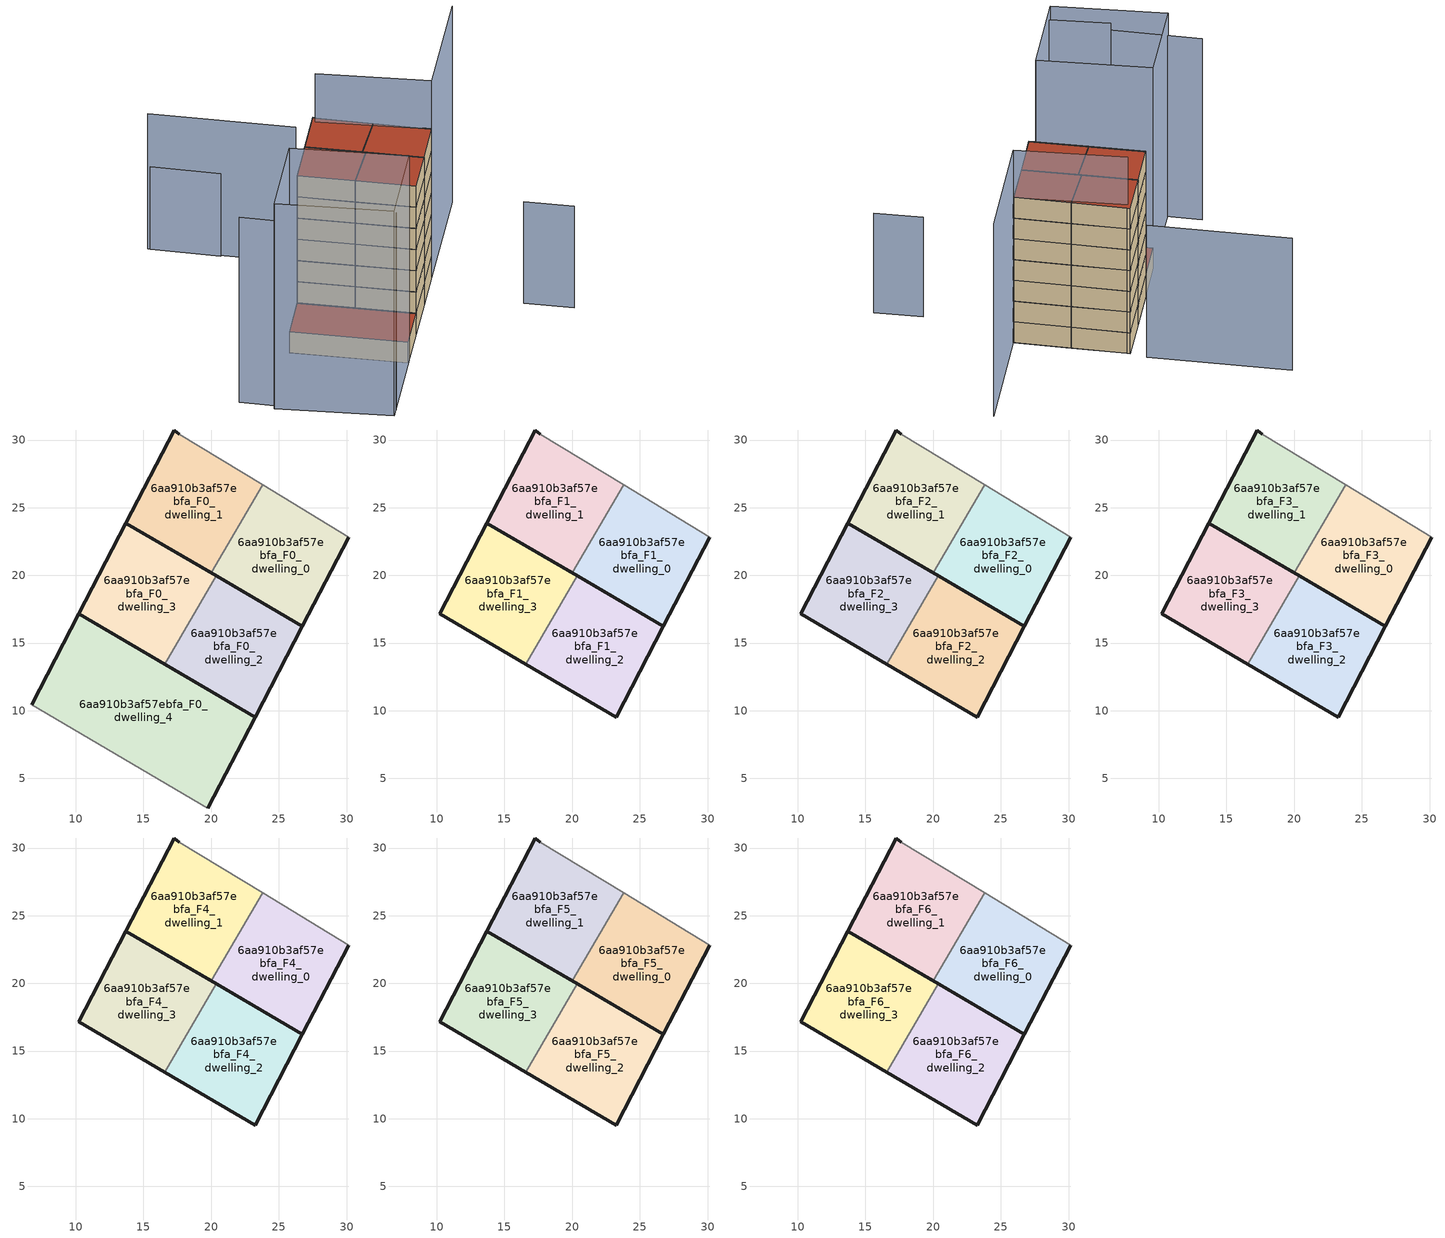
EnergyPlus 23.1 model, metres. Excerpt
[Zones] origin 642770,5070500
6aa910b3af57ebfa_F0_dwelling_0
 floor ground (EU_floor_Construction): 26.74,16.25 30.17,22.83 23.81,26.7 20,20.19 z0
 wall outside (EU_wall_Construction): 30.17,22.83 26.74,16.25 20,20.19 z0:3
 wall adiabatic (EU_wall_Construction): 23.81,26.7 30.17,22.83 z0:3
 wall to 6aa910b3af57ebfa_F0_dwelling_1 (EU_wall_Construction): 20,20.19 23.81,26.7 z0:3
6aa910b3af57ebfa_F0_dwelling_1
 floor ground (EU_floor_Construction): 20,20.19 23.81,26.7 17.66,30.44 17.26,30.74 13.7,23.87 z0
 wall outside (EU_wall_Construction): 20,20.19 13.7,23.87 17.26,30.74 17.66,30.44 z0:3
 wall adiabatic (EU_wall_Construction): 17.66,30.44 23.81,26.7 z0:3
6aa910b3af57ebfa_F0_dwelling_2
 floor ground (EU_floor_Construction): 23.25,9.54 26.74,16.25 20.39,19.96 16.58,13.44 z0
 wall outside (EU_wall_Construction): 20.39,19.96 26.74,16.25 23.25,9.54 16.58,13.44 z0:3
 wall to 6aa910b3af57ebfa_F0_dwelling_3 (EU_wall_Construction): 16.58,13.44 20.39,19.96 z0:3
6aa910b3af57ebfa_F0_dwelling_3
 floor ground (EU_floor_Construction): 16.58,13.44 20.39,19.96 13.7,23.87 10.23,17.15 z0
 wall outside (EU_wall_Construction): 16.58,13.44 10.23,17.15 13.7,23.87 20.39,19.96 z0:3
6aa910b3af57ebfa_F0_dwelling_4
 floor ground (EU_floor_Construction): 19.76,2.82 23.25,9.54 10.23,17.15 6.75,10.43 z0
 wall outside (EU_wall_Construction): 6.75,10.43 10.23,17.15 23.25,9.54 19.76,2.82 z0:3
 wall adiabatic (EU_wall_Construction): 19.76,2.82 6.75,10.43 z0:3
 roof outside (EU_roof_Construction): 23.25,9.54 19.76,2.82 6.75,10.43 10.23,17.15 z3
6aa910b3af57ebfa_F1_dwelling_0
 floor to 6aa910b3af57ebfa_F0_dwelling_0 (EU_floor_Construction): 26.74,16.25 30.17,22.83 23.81,26.7 20,20.19 z3
 wall outside (EU_wall_Construction): 30.17,22.83 26.74,16.25 20,20.19 z3:6
 wall adiabatic (EU_wall_Construction): 23.81,26.7 30.17,22.83 z3:6
 wall to 6aa910b3af57ebfa_F1_dwelling_1 (EU_wall_Construction): 20,20.19 23.81,26.7 z3:6
6aa910b3af57ebfa_F1_dwelling_1
 floor to 6aa910b3af57ebfa_F0_dwelling_1 (EU_floor_Construction): 20,20.19 23.81,26.7 17.66,30.44 17.26,30.74 13.7,23.87 z3
 wall outside (EU_wall_Construction): 20,20.19 13.7,23.87 17.26,30.74 17.66,30.44 z3:6
 wall adiabatic (EU_wall_Construction): 17.66,30.44 23.81,26.7 z3:6
6aa910b3af57ebfa_F1_dwelling_2
 floor to 6aa910b3af57ebfa_F0_dwelling_2 (EU_floor_Construction): 23.25,9.54 26.74,16.25 20.39,19.96 16.58,13.44 z3
 wall outside (EU_wall_Construction): 20.39,19.96 26.74,16.25 23.25,9.54 16.58,13.44 z3:6
 wall to 6aa910b3af57ebfa_F1_dwelling_3 (EU_wall_Construction): 16.58,13.44 20.39,19.96 z3:6
6aa910b3af57ebfa_F1_dwelling_3
 floor to 6aa910b3af57ebfa_F0_dwelling_3 (EU_floor_Construction): 16.58,13.44 20.39,19.96 13.7,23.87 10.23,17.15 z3
 wall outside (EU_wall_Construction): 16.58,13.44 10.23,17.15 13.7,23.87 20.39,19.96 z3:6
6aa910b3af57ebfa_F2_dwelling_0
 floor to 6aa910b3af57ebfa_F1_dwelling_0 (EU_floor_Construction): 26.74,16.25 30.17,22.83 23.81,26.7 20,20.19 z6
 wall outside (EU_wall_Construction): 30.17,22.83 26.74,16.25 20,20.19 z6:9
 wall adiabatic (EU_wall_Construction): 23.81,26.7 30.17,22.83 z6:9
 wall to 6aa910b3af57ebfa_F2_dwelling_1 (EU_wall_Construction): 20,20.19 23.81,26.7 z6:9
6aa910b3af57ebfa_F2_dwelling_1
 floor to 6aa910b3af57ebfa_F1_dwelling_1 (EU_floor_Construction): 20,20.19 23.81,26.7 17.66,30.44 17.26,30.74 13.7,23.87 z6
 wall outside (EU_wall_Construction): 20,20.19 13.7,23.87 17.26,30.74 17.66,30.44 z6:9
 wall adiabatic (EU_wall_Construction): 17.66,30.44 23.81,26.7 z6:9
6aa910b3af57ebfa_F2_dwelling_2
 floor to 6aa910b3af57ebfa_F1_dwelling_2 (EU_floor_Construction): 23.25,9.54 26.74,16.25 20.39,19.96 16.58,13.44 z6
 wall outside (EU_wall_Construction): 20.39,19.96 26.74,16.25 23.25,9.54 16.58,13.44 z6:9
 wall to 6aa910b3af57ebfa_F2_dwelling_3 (EU_wall_Construction): 16.58,13.44 20.39,19.96 z6:9
6aa910b3af57ebfa_F2_dwelling_3
 floor to 6aa910b3af57ebfa_F1_dwelling_3 (EU_floor_Construction): 16.58,13.44 20.39,19.96 13.7,23.87 10.23,17.15 z6
 wall outside (EU_wall_Construction): 16.58,13.44 10.23,17.15 13.7,23.87 20.39,19.96 z6:9
6aa910b3af57ebfa_F3_dwelling_0
 floor to 6aa910b3af57ebfa_F2_dwelling_0 (EU_floor_Construction): 26.74,16.25 30.17,22.83 23.81,26.7 20,20.19 z9
 wall outside (EU_wall_Construction): 30.17,22.83 26.74,16.25 20,20.19 z9:12
 wall adiabatic (EU_wall_Construction): 23.81,26.7 30.17,22.83 z9:12
 wall to 6aa910b3af57ebfa_F3_dwelling_1 (EU_wall_Construction): 20,20.19 23.81,26.7 z9:12
6aa910b3af57ebfa_F3_dwelling_1
 floor to 6aa910b3af57ebfa_F2_dwelling_1 (EU_floor_Construction): 20,20.19 23.81,26.7 17.66,30.44 17.26,30.74 13.7,23.87 z9
 wall outside (EU_wall_Construction): 20,20.19 13.7,23.87 17.26,30.74 17.66,30.44 z9:12
 wall adiabatic (EU_wall_Construction): 17.66,30.44 23.81,26.7 z9:12
6aa910b3af57ebfa_F3_dwelling_2
 floor to 6aa910b3af57ebfa_F2_dwelling_2 (EU_floor_Construction): 23.25,9.54 26.74,16.25 20.39,19.96 16.58,13.44 z9
 wall outside (EU_wall_Construction): 20.39,19.96 26.74,16.25 23.25,9.54 16.58,13.44 z9:12
 wall to 6aa910b3af57ebfa_F3_dwelling_3 (EU_wall_Construction): 16.58,13.44 20.39,19.96 z9:12
6aa910b3af57ebfa_F3_dwelling_3
 floor to 6aa910b3af57ebfa_F2_dwelling_3 (EU_floor_Construction): 16.58,13.44 20.39,19.96 13.7,23.87 10.23,17.15 z9
 wall outside (EU_wall_Construction): 16.58,13.44 10.23,17.15 13.7,23.87 20.39,19.96 z9:12
6aa910b3af57ebfa_F4_dwelling_0
 floor to 6aa910b3af57ebfa_F3_dwelling_0 (EU_floor_Construction): 26.74,16.25 30.17,22.83 23.81,26.7 20,20.19 z12
 wall outside (EU_wall_Construction): 30.17,22.83 26.74,16.25 20,20.19 z12:15
 wall adiabatic (EU_wall_Construction): 23.81,26.7 30.17,22.83 z12:15
 wall to 6aa910b3af57ebfa_F4_dwelling_1 (EU_wall_Construction): 20,20.19 23.81,26.7 z12:15
6aa910b3af57ebfa_F4_dwelling_1
 floor to 6aa910b3af57ebfa_F3_dwelling_1 (EU_floor_Construction): 20,20.19 23.81,26.7 17.66,30.44 17.26,30.74 13.7,23.87 z12
 wall outside (EU_wall_Construction): 20,20.19 13.7,23.87 17.26,30.74 17.66,30.44 z12:15
 wall adiabatic (EU_wall_Construction): 17.66,30.44 23.81,26.7 z12:15
6aa910b3af57ebfa_F4_dwelling_2
 floor to 6aa910b3af57ebfa_F3_dwelling_2 (EU_floor_Construction): 23.25,9.54 26.74,16.25 20.39,19.96 16.58,13.44 z12
 wall outside (EU_wall_Construction): 20.39,19.96 26.74,16.25 23.25,9.54 16.58,13.44 z12:15
 wall to 6aa910b3af57ebfa_F4_dwelling_3 (EU_wall_Construction): 16.58,13.44 20.39,19.96 z12:15
6aa910b3af57ebfa_F4_dwelling_3
 floor to 6aa910b3af57ebfa_F3_dwelling_3 (EU_floor_Construction): 16.58,13.44 20.39,19.96 13.7,23.87 10.23,17.15 z12
 wall outside (EU_wall_Construction): 16.58,13.44 10.23,17.15 13.7,23.87 20.39,19.96 z12:15
6aa910b3af57ebfa_F5_dwelling_0
 floor to 6aa910b3af57ebfa_F4_dwelling_0 (EU_floor_Construction): 26.74,16.25 30.17,22.83 23.81,26.7 20,20.19 z15
 wall outside (EU_wall_Construction): 30.17,22.83 26.74,16.25 20,20.19 z15:18
 wall adiabatic (EU_wall_Construction): 23.81,26.7 30.17,22.83 z15:18
 wall to 6aa910b3af57ebfa_F5_dwelling_1 (EU_wall_Construction): 20,20.19 23.81,26.7 z15:18
6aa910b3af57ebfa_F5_dwelling_1
 floor to 6aa910b3af57ebfa_F4_dwelling_1 (EU_floor_Construction): 20,20.19 23.81,26.7 17.66,30.44 17.26,30.74 13.7,23.87 z15
 wall outside (EU_wall_Construction): 20,20.19 13.7,23.87 17.26,30.74 17.66,30.44 z15:18
 wall adiabatic (EU_wall_Construction): 17.66,30.44 23.81,26.7 z15:18
6aa910b3af57ebfa_F5_dwelling_2
 floor to 6aa910b3af57ebfa_F4_dwelling_2 (EU_floor_Construction): 23.25,9.54 26.74,16.25 20.39,19.96 16.58,13.44 z15
 wall outside (EU_wall_Construction): 20.39,19.96 26.74,16.25 23.25,9.54 16.58,13.44 z15:18
 wall to 6aa910b3af57ebfa_F5_dwelling_3 (EU_wall_Construction): 16.58,13.44 20.39,19.96 z15:18
6aa910b3af57ebfa_F5_dwelling_3
 floor to 6aa910b3af57ebfa_F4_dwelling_3 (EU_floor_Construction): 16.58,13.44 20.39,19.96 13.7,23.87 10.23,17.15 z15
 wall outside (EU_wall_Construction): 16.58,13.44 10.23,17.15 13.7,23.87 20.39,19.96 z15:18
6aa910b3af57ebfa_F6_dwelling_0
 floor to 6aa910b3af57ebfa_F5_dwelling_0 (EU_floor_Construction): 26.74,16.25 30.17,22.83 23.81,26.7 20,20.19 z18
 wall outside (EU_wall_Construction): 30.17,22.83 26.74,16.25 20,20.19 z18:21
 wall adiabatic (EU_wall_Construction): 23.81,26.7 30.17,22.83 z18:21
 wall to 6aa910b3af57ebfa_F6_dwelling_1 (EU_wall_Construction): 20,20.19 23.81,26.7 z18:21
 roof outside (EU_roof_Construction): 30.17,22.83 26.74,16.25 20,20.19 23.81,26.7 z21
6aa910b3af57ebfa_F6_dwelling_1
 floor to 6aa910b3af57ebfa_F5_dwelling_1 (EU_floor_Construction): 20,20.19 23.81,26.7 17.66,30.44 17.26,30.74 13.7,23.87 z18
 wall outside (EU_wall_Construction): 20,20.19 13.7,23.87 17.26,30.74 17.66,30.44 z18:21
 wall adiabatic (EU_wall_Construction): 17.66,30.44 23.81,26.7 z18:21
 roof outside (EU_roof_Construction): 23.81,26.7 20,20.19 13.7,23.87 17.26,30.74 17.66,30.44 z21
6aa910b3af57ebfa_F6_dwelling_2
 floor to 6aa910b3af57ebfa_F5_dwelling_2 (EU_floor_Construction): 23.25,9.54 26.74,16.25 20.39,19.96 16.58,13.44 z18
 wall outside (EU_wall_Construction): 20.39,19.96 26.74,16.25 23.25,9.54 16.58,13.44 z18:21
 wall to 6aa910b3af57ebfa_F6_dwelling_3 (EU_wall_Construction): 16.58,13.44 20.39,19.96 z18:21
 roof outside (EU_roof_Construction): 26.74,16.25 23.25,9.54 16.58,13.44 20.39,19.96 z21
6aa910b3af57ebfa_F6_dwelling_3
 floor to 6aa910b3af57ebfa_F5_dwelling_3 (EU_floor_Construction): 16.58,13.44 20.39,19.96 13.7,23.87 10.23,17.15 z18
 wall outside (EU_wall_Construction): 16.58,13.44 10.23,17.15 13.7,23.87 20.39,19.96 z18:21
 roof outside (EU_roof_Construction): 20.39,19.96 16.58,13.44 10.23,17.15 13.7,23.87 z21
shading: 7.12,-4.32 14.19,-8.01 z0:27.9; -3.46,0.52 7.01,-5.89 z0:26.2; 20.11,3.49 13.41,-9.4 / 13.41,-9.4 0.06,-2.47 / 0.06,-2.47 6.75,10.43 / 6.75,10.43 20.11,3.49 z0:29; -0.52,41.87 15.59,32.26 z0:19.1; 44.09,9.3 38.57,12.52 z0:14.4; 39.17,40.22 30.17,22.83 / 30.17,22.83 17.17,29.56 z0:27.8; 7.36,36.95 -0.24,41.62 z0:11.7
[Building]
EU S2 Campaign: North Axis=0; Terrain=City; Solar Distribution=FullExterior
[Site:Location]
Lyon-Bron: Latitude=45.75; Longitude=5; Time Zone=1; Elevation=198
[SizingPeriod:WeatherFileDays]
AnnualSizingPeriod: Begin Month=1; Begin Day of Month=1; End Month=12; End Day of Month=31; Day of Week for Start Day=Monday; Use Weather File Daylight Saving Period=No; Use Weather File Rain and Snow Indicators=No
[MATERIAL]
EU_InternalMass_Material: Roughness=MediumRough; Thickness=0.1; Conductivity=1; Density=1800; Specific Heat=900; Thermal Absorptance=0.9; Solar Absorptance=0.7; Visible Absorptance=0.7
[MATERIAL:NOMASS] Roughness=MediumRough; Thermal Absorptance=0.9; Solar Absorptance=0.7; Visible Absorptance=0.7
Name | Thermal Resistance
EU_wall_NoMass | 0.776494
EU_roof_NoMass | 0.486893
EU_floor_NoMass | 0.421597
[CONSTRUCTION]
EU_wall_Construction: EU_wall_NoMass
EU_roof_Construction: EU_roof_NoMass
EU_floor_Construction: EU_floor_NoMass
EU_InternalMass_Construction: EU_InternalMass_Material
[ZONE] Type=1; Multiplier=1; Ceiling Height=autocalculate; Floor Area=autocalculate; Part of Total Floor Area=Yes
Name | Volume
6aa910b3af57ebfa_F0_dwelling_0; 6aa910b3af57ebfa_F1_dwelling_0; 6aa910b3af57ebfa_F2_dwelling_0; 6aa910b3af57ebfa_F3_dwelling_0; 6aa910b3af57ebfa_F4_dwelling_0; 6aa910b3af57ebfa_F5_dwelling_0; 6aa910b3af57ebfa_F6_dwelling_0 | 171.038
6aa910b3af57ebfa_F0_dwelling_1 | 171.029
6aa910b3af57ebfa_F1_dwelling_1; 6aa910b3af57ebfa_F2_dwelling_1; 6aa910b3af57ebfa_F3_dwelling_1; 6aa910b3af57ebfa_F4_dwelling_1; 6aa910b3af57ebfa_F5_dwelling_1; 6aa910b3af57ebfa_F6_dwelling_1 | 171.03
6aa910b3af57ebfa_F0_dwelling_2 | 171.033
6aa910b3af57ebfa_F1_dwelling_2; 6aa910b3af57ebfa_F2_dwelling_2; 6aa910b3af57ebfa_F3_dwelling_2; 6aa910b3af57ebfa_F4_dwelling_2; 6aa910b3af57ebfa_F5_dwelling_2; 6aa910b3af57ebfa_F6_dwelling_2 | 171.032
6aa910b3af57ebfa_F0_dwelling_3; 6aa910b3af57ebfa_F1_dwelling_3; 6aa910b3af57ebfa_F2_dwelling_3; 6aa910b3af57ebfa_F3_dwelling_3; 6aa910b3af57ebfa_F4_dwelling_3; 6aa910b3af57ebfa_F5_dwelling_3; 6aa910b3af57ebfa_F6_dwelling_3 | 171.034
6aa910b3af57ebfa_F0_dwelling_4 | 342.083
[INTERNALMASS] Construction=EU_InternalMass_Construction
Name | Zone or ZoneList | Surface Area
6aa910b3af57ebfa_F0_dwelling_0_EU_InternalMass | 6aa910b3af57ebfa_F0_dwelling_0 | 57.0125
6aa910b3af57ebfa_F0_dwelling_1_EU_InternalMass | 6aa910b3af57ebfa_F0_dwelling_1 | 57.01
6aa910b3af57ebfa_F0_dwelling_2_EU_InternalMass | 6aa910b3af57ebfa_F0_dwelling_2 | 57.0106
6aa910b3af57ebfa_F0_dwelling_3_EU_InternalMass | 6aa910b3af57ebfa_F0_dwelling_3 | 57.0115
6aa910b3af57ebfa_F0_dwelling_4_EU_InternalMass | 6aa910b3af57ebfa_F0_dwelling_4 | 114.028
6aa910b3af57ebfa_F1_dwelling_0_EU_InternalMass | 6aa910b3af57ebfa_F1_dwelling_0 | 85.5202
6aa910b3af57ebfa_F1_dwelling_1_EU_InternalMass | 6aa910b3af57ebfa_F1_dwelling_1 | 85.5272
6aa910b3af57ebfa_F1_dwelling_2_EU_InternalMass | 6aa910b3af57ebfa_F1_dwelling_2 | 85.5213
6aa910b3af57ebfa_F1_dwelling_3_EU_InternalMass | 6aa910b3af57ebfa_F1_dwelling_3 | 85.5115
6aa910b3af57ebfa_F2_dwelling_0_EU_InternalMass | 6aa910b3af57ebfa_F2_dwelling_0 | 85.5202
6aa910b3af57ebfa_F2_dwelling_1_EU_InternalMass | 6aa910b3af57ebfa_F2_dwelling_1 | 85.5272
6aa910b3af57ebfa_F2_dwelling_2_EU_InternalMass | 6aa910b3af57ebfa_F2_dwelling_2 | 85.5213
6aa910b3af57ebfa_F2_dwelling_3_EU_InternalMass | 6aa910b3af57ebfa_F2_dwelling_3 | 85.5115
6aa910b3af57ebfa_F3_dwelling_0_EU_InternalMass | 6aa910b3af57ebfa_F3_dwelling_0 | 85.5202
6aa910b3af57ebfa_F3_dwelling_1_EU_InternalMass | 6aa910b3af57ebfa_F3_dwelling_1 | 85.5272
6aa910b3af57ebfa_F3_dwelling_2_EU_InternalMass | 6aa910b3af57ebfa_F3_dwelling_2 | 85.5213
6aa910b3af57ebfa_F3_dwelling_3_EU_InternalMass | 6aa910b3af57ebfa_F3_dwelling_3 | 85.5115
6aa910b3af57ebfa_F4_dwelling_0_EU_InternalMass | 6aa910b3af57ebfa_F4_dwelling_0 | 85.5202
6aa910b3af57ebfa_F4_dwelling_1_EU_InternalMass | 6aa910b3af57ebfa_F4_dwelling_1 | 85.5272
6aa910b3af57ebfa_F4_dwelling_2_EU_InternalMass | 6aa910b3af57ebfa_F4_dwelling_2 | 85.5213
6aa910b3af57ebfa_F4_dwelling_3_EU_InternalMass | 6aa910b3af57ebfa_F4_dwelling_3 | 85.5115
6aa910b3af57ebfa_F5_dwelling_0_EU_InternalMass | 6aa910b3af57ebfa_F5_dwelling_0 | 85.5202
6aa910b3af57ebfa_F5_dwelling_1_EU_InternalMass | 6aa910b3af57ebfa_F5_dwelling_1 | 85.5272
6aa910b3af57ebfa_F5_dwelling_2_EU_InternalMass | 6aa910b3af57ebfa_F5_dwelling_2 | 85.5213
6aa910b3af57ebfa_F5_dwelling_3_EU_InternalMass | 6aa910b3af57ebfa_F5_dwelling_3 | 85.5115
6aa910b3af57ebfa_F6_dwelling_0_EU_InternalMass | 6aa910b3af57ebfa_F6_dwelling_0 | 85.5202
6aa910b3af57ebfa_F6_dwelling_1_EU_InternalMass | 6aa910b3af57ebfa_F6_dwelling_1 | 85.5272
6aa910b3af57ebfa_F6_dwelling_2_EU_InternalMass | 6aa910b3af57ebfa_F6_dwelling_2 | 85.5213
6aa910b3af57ebfa_F6_dwelling_3_EU_InternalMass | 6aa910b3af57ebfa_F6_dwelling_3 | 85.5115
[OTHEREQUIPMENT] Fuel Type=Electricity; Design Level Calculation Method=Watts/Area; Power per Zone Floor Area=1; Fraction Latent=0; Fraction Radiant=0; Fraction Lost=0; Carbon Dioxide Generation Rate=0; EndUse Subcategory=EU_Step8_InternalGains
Name | Zone or ZoneList or Space or SpaceList | Schedule
EU_Step8_InternalGain_6aa910b3af57ebfa_F0_dwelling_0_f000 | 6aa910b3af57ebfa_F0_dwelling_0 | EU_Step8_GainSchedule_6aa910b3af57ebfa_F0_dwelling_0_f000
EU_Step8_InternalGain_6aa910b3af57ebfa_F0_dwelling_1_f000 | 6aa910b3af57ebfa_F0_dwelling_1 | EU_Step8_GainSchedule_6aa910b3af57ebfa_F0_dwelling_1_f000
EU_Step8_InternalGain_6aa910b3af57ebfa_F0_dwelling_2_f000 | 6aa910b3af57ebfa_F0_dwelling_2 | EU_Step8_GainSchedule_6aa910b3af57ebfa_F0_dwelling_2_f000
EU_Step8_InternalGain_6aa910b3af57ebfa_F0_dwelling_3_f000 | 6aa910b3af57ebfa_F0_dwelling_3 | EU_Step8_GainSchedule_6aa910b3af57ebfa_F0_dwelling_3_f000
EU_Step8_InternalGain_6aa910b3af57ebfa_F0_dwelling_4_f000 | 6aa910b3af57ebfa_F0_dwelling_4 | EU_Step8_GainSchedule_6aa910b3af57ebfa_F0_dwelling_4_f000
EU_Step8_InternalGain_6aa910b3af57ebfa_F1_dwelling_0_f000 | 6aa910b3af57ebfa_F1_dwelling_0 | EU_Step8_GainSchedule_6aa910b3af57ebfa_F1_dwelling_0_f000
EU_Step8_InternalGain_6aa910b3af57ebfa_F1_dwelling_1_f000 | 6aa910b3af57ebfa_F1_dwelling_1 | EU_Step8_GainSchedule_6aa910b3af57ebfa_F1_dwelling_1_f000
EU_Step8_InternalGain_6aa910b3af57ebfa_F1_dwelling_2_f000 | 6aa910b3af57ebfa_F1_dwelling_2 | EU_Step8_GainSchedule_6aa910b3af57ebfa_F1_dwelling_2_f000
EU_Step8_InternalGain_6aa910b3af57ebfa_F1_dwelling_3_f000 | 6aa910b3af57ebfa_F1_dwelling_3 | EU_Step8_GainSchedule_6aa910b3af57ebfa_F1_dwelling_3_f000
EU_Step8_InternalGain_6aa910b3af57ebfa_F2_dwelling_0_f000 | 6aa910b3af57ebfa_F2_dwelling_0 | EU_Step8_GainSchedule_6aa910b3af57ebfa_F2_dwelling_0_f000
EU_Step8_InternalGain_6aa910b3af57ebfa_F2_dwelling_1_f000 | 6aa910b3af57ebfa_F2_dwelling_1 | EU_Step8_GainSchedule_6aa910b3af57ebfa_F2_dwelling_1_f000
EU_Step8_InternalGain_6aa910b3af57ebfa_F2_dwelling_2_f000 | 6aa910b3af57ebfa_F2_dwelling_2 | EU_Step8_GainSchedule_6aa910b3af57ebfa_F2_dwelling_2_f000
EU_Step8_InternalGain_6aa910b3af57ebfa_F2_dwelling_3_f000 | 6aa910b3af57ebfa_F2_dwelling_3 | EU_Step8_GainSchedule_6aa910b3af57ebfa_F2_dwelling_3_f000
EU_Step8_InternalGain_6aa910b3af57ebfa_F3_dwelling_0_f000 | 6aa910b3af57ebfa_F3_dwelling_0 | EU_Step8_GainSchedule_6aa910b3af57ebfa_F3_dwelling_0_f000
EU_Step8_InternalGain_6aa910b3af57ebfa_F3_dwelling_1_f000 | 6aa910b3af57ebfa_F3_dwelling_1 | EU_Step8_GainSchedule_6aa910b3af57ebfa_F3_dwelling_1_f000
EU_Step8_InternalGain_6aa910b3af57ebfa_F3_dwelling_2_f000 | 6aa910b3af57ebfa_F3_dwelling_2 | EU_Step8_GainSchedule_6aa910b3af57ebfa_F3_dwelling_2_f000
EU_Step8_InternalGain_6aa910b3af57ebfa_F3_dwelling_3_f000 | 6aa910b3af57ebfa_F3_dwelling_3 | EU_Step8_GainSchedule_6aa910b3af57ebfa_F3_dwelling_3_f000
EU_Step8_InternalGain_6aa910b3af57ebfa_F4_dwelling_0_f000 | 6aa910b3af57ebfa_F4_dwelling_0 | EU_Step8_GainSchedule_6aa910b3af57ebfa_F4_dwelling_0_f000
EU_Step8_InternalGain_6aa910b3af57ebfa_F4_dwelling_1_f000 | 6aa910b3af57ebfa_F4_dwelling_1 | EU_Step8_GainSchedule_6aa910b3af57ebfa_F4_dwelling_1_f000
EU_Step8_InternalGain_6aa910b3af57ebfa_F4_dwelling_2_f000 | 6aa910b3af57ebfa_F4_dwelling_2 | EU_Step8_GainSchedule_6aa910b3af57ebfa_F4_dwelling_2_f000
EU_Step8_InternalGain_6aa910b3af57ebfa_F4_dwelling_3_f000 | 6aa910b3af57ebfa_F4_dwelling_3 | EU_Step8_GainSchedule_6aa910b3af57ebfa_F4_dwelling_3_f000
EU_Step8_InternalGain_6aa910b3af57ebfa_F5_dwelling_0_f000 | 6aa910b3af57ebfa_F5_dwelling_0 | EU_Step8_GainSchedule_6aa910b3af57ebfa_F5_dwelling_0_f000
EU_Step8_InternalGain_6aa910b3af57ebfa_F5_dwelling_1_f000 | 6aa910b3af57ebfa_F5_dwelling_1 | EU_Step8_GainSchedule_6aa910b3af57ebfa_F5_dwelling_1_f000
EU_Step8_InternalGain_6aa910b3af57ebfa_F5_dwelling_2_f000 | 6aa910b3af57ebfa_F5_dwelling_2 | EU_Step8_GainSchedule_6aa910b3af57ebfa_F5_dwelling_2_f000
EU_Step8_InternalGain_6aa910b3af57ebfa_F5_dwelling_3_f000 | 6aa910b3af57ebfa_F5_dwelling_3 | EU_Step8_GainSchedule_6aa910b3af57ebfa_F5_dwelling_3_f000
EU_Step8_InternalGain_6aa910b3af57ebfa_F6_dwelling_0_f000 | 6aa910b3af57ebfa_F6_dwelling_0 | EU_Step8_GainSchedule_6aa910b3af57ebfa_F6_dwelling_0_f000
EU_Step8_InternalGain_6aa910b3af57ebfa_F6_dwelling_1_f000 | 6aa910b3af57ebfa_F6_dwelling_1 | EU_Step8_GainSchedule_6aa910b3af57ebfa_F6_dwelling_1_f000
EU_Step8_InternalGain_6aa910b3af57ebfa_F6_dwelling_2_f000 | 6aa910b3af57ebfa_F6_dwelling_2 | EU_Step8_GainSchedule_6aa910b3af57ebfa_F6_dwelling_2_f000
EU_Step8_InternalGain_6aa910b3af57ebfa_F6_dwelling_3_f000 | 6aa910b3af57ebfa_F6_dwelling_3 | EU_Step8_GainSchedule_6aa910b3af57ebfa_F6_dwelling_3_f000
[ZONEVENTILATION:DESIGNFLOWRATE] Schedule=EU_AlwaysOn; Design Flow Rate Calculation Method=AirChanges/Hour; Air Changes per Hour=0.693814; Ventilation Type=Natural; Fan Pressure Rise=0; Fan Total Efficiency=1; Constant Term Coefficient=1; Temperature Term Coefficient=0; Velocity Term Coefficient=0; Velocity Squared Term Coefficient=0; Minimum Indoor Temperature=-100; Maximum Indoor Temperature=100; Delta Temperature=-100; Minimum Outdoor Temperature=-100; Maximum Outdoor Temperature=100; Maximum Wind Speed=40
Name | Zone or ZoneList or Space or SpaceList
EU_ConstantAir_6aa910b3af57ebfa_F0_dwelling_0 | 6aa910b3af57ebfa_F0_dwelling_0
EU_ConstantAir_6aa910b3af57ebfa_F0_dwelling_1 | 6aa910b3af57ebfa_F0_dwelling_1
EU_ConstantAir_6aa910b3af57ebfa_F0_dwelling_2 | 6aa910b3af57ebfa_F0_dwelling_2
EU_ConstantAir_6aa910b3af57ebfa_F0_dwelling_3 | 6aa910b3af57ebfa_F0_dwelling_3
EU_ConstantAir_6aa910b3af57ebfa_F0_dwelling_4 | 6aa910b3af57ebfa_F0_dwelling_4
EU_ConstantAir_6aa910b3af57ebfa_F1_dwelling_0 | 6aa910b3af57ebfa_F1_dwelling_0
EU_ConstantAir_6aa910b3af57ebfa_F1_dwelling_1 | 6aa910b3af57ebfa_F1_dwelling_1
EU_ConstantAir_6aa910b3af57ebfa_F1_dwelling_2 | 6aa910b3af57ebfa_F1_dwelling_2
EU_ConstantAir_6aa910b3af57ebfa_F1_dwelling_3 | 6aa910b3af57ebfa_F1_dwelling_3
EU_ConstantAir_6aa910b3af57ebfa_F2_dwelling_0 | 6aa910b3af57ebfa_F2_dwelling_0
EU_ConstantAir_6aa910b3af57ebfa_F2_dwelling_1 | 6aa910b3af57ebfa_F2_dwelling_1
EU_ConstantAir_6aa910b3af57ebfa_F2_dwelling_2 | 6aa910b3af57ebfa_F2_dwelling_2
EU_ConstantAir_6aa910b3af57ebfa_F2_dwelling_3 | 6aa910b3af57ebfa_F2_dwelling_3
EU_ConstantAir_6aa910b3af57ebfa_F3_dwelling_0 | 6aa910b3af57ebfa_F3_dwelling_0
EU_ConstantAir_6aa910b3af57ebfa_F3_dwelling_1 | 6aa910b3af57ebfa_F3_dwelling_1
EU_ConstantAir_6aa910b3af57ebfa_F3_dwelling_2 | 6aa910b3af57ebfa_F3_dwelling_2
EU_ConstantAir_6aa910b3af57ebfa_F3_dwelling_3 | 6aa910b3af57ebfa_F3_dwelling_3
EU_ConstantAir_6aa910b3af57ebfa_F4_dwelling_0 | 6aa910b3af57ebfa_F4_dwelling_0
EU_ConstantAir_6aa910b3af57ebfa_F4_dwelling_1 | 6aa910b3af57ebfa_F4_dwelling_1
EU_ConstantAir_6aa910b3af57ebfa_F4_dwelling_2 | 6aa910b3af57ebfa_F4_dwelling_2
EU_ConstantAir_6aa910b3af57ebfa_F4_dwelling_3 | 6aa910b3af57ebfa_F4_dwelling_3
EU_ConstantAir_6aa910b3af57ebfa_F5_dwelling_0 | 6aa910b3af57ebfa_F5_dwelling_0
EU_ConstantAir_6aa910b3af57ebfa_F5_dwelling_1 | 6aa910b3af57ebfa_F5_dwelling_1
EU_ConstantAir_6aa910b3af57ebfa_F5_dwelling_2 | 6aa910b3af57ebfa_F5_dwelling_2
EU_ConstantAir_6aa910b3af57ebfa_F5_dwelling_3 | 6aa910b3af57ebfa_F5_dwelling_3
EU_ConstantAir_6aa910b3af57ebfa_F6_dwelling_0 | 6aa910b3af57ebfa_F6_dwelling_0
EU_ConstantAir_6aa910b3af57ebfa_F6_dwelling_1 | 6aa910b3af57ebfa_F6_dwelling_1
EU_ConstantAir_6aa910b3af57ebfa_F6_dwelling_2 | 6aa910b3af57ebfa_F6_dwelling_2
EU_ConstantAir_6aa910b3af57ebfa_F6_dwelling_3 | 6aa910b3af57ebfa_F6_dwelling_3
[HVACTEMPLATE:THERMOSTAT] Constant Heating Setpoint=20; Constant Cooling Setpoint=50
EU_HeatOnly_6aa910b3af57ebfa_F0_dwelling_0; EU_HeatOnly_6aa910b3af57ebfa_F0_dwelling_1; EU_HeatOnly_6aa910b3af57ebfa_F0_dwelling_2; EU_HeatOnly_6aa910b3af57ebfa_F0_dwelling_3; EU_HeatOnly_6aa910b3af57ebfa_F0_dwelling_4; EU_HeatOnly_6aa910b3af57ebfa_F1_dwelling_0; EU_HeatOnly_6aa910b3af57ebfa_F1_dwelling_1; EU_HeatOnly_6aa910b3af57ebfa_F1_dwelling_2; EU_HeatOnly_6aa910b3af57ebfa_F1_dwelling_3; EU_HeatOnly_6aa910b3af57ebfa_F2_dwelling_0; EU_HeatOnly_6aa910b3af57ebfa_F2_dwelling_1; EU_HeatOnly_6aa910b3af57ebfa_F2_dwelling_2; EU_HeatOnly_6aa910b3af57ebfa_F2_dwelling_3; EU_HeatOnly_6aa910b3af57ebfa_F3_dwelling_0; EU_HeatOnly_6aa910b3af57ebfa_F3_dwelling_1; EU_HeatOnly_6aa910b3af57ebfa_F3_dwelling_2; EU_HeatOnly_6aa910b3af57ebfa_F3_dwelling_3; EU_HeatOnly_6aa910b3af57ebfa_F4_dwelling_0; EU_HeatOnly_6aa910b3af57ebfa_F4_dwelling_1; EU_HeatOnly_6aa910b3af57ebfa_F4_dwelling_2; EU_HeatOnly_6aa910b3af57ebfa_F4_dwelling_3; EU_HeatOnly_6aa910b3af57ebfa_F5_dwelling_0; EU_HeatOnly_6aa910b3af57ebfa_F5_dwelling_1; EU_HeatOnly_6aa910b3af57ebfa_F5_dwelling_2; EU_HeatOnly_6aa910b3af57ebfa_F5_dwelling_3; EU_HeatOnly_6aa910b3af57ebfa_F6_dwelling_0; EU_HeatOnly_6aa910b3af57ebfa_F6_dwelling_1; EU_HeatOnly_6aa910b3af57ebfa_F6_dwelling_2; EU_HeatOnly_6aa910b3af57ebfa_F6_dwelling_3
[HVACTEMPLATE:ZONE:IDEALLOADSAIRSYSTEM] System Availability Schedule=EU_AlwaysOn; Maximum Heating Supply Air Temperature=50; Minimum Cooling Supply Air Temperature=13; Maximum Heating Supply Air Humidity Ratio=0.0156; Minimum Cooling Supply Air Humidity Ratio=0.0077; Heating Limit=NoLimit; Cooling Limit=NoLimit; Heating Availability Schedule=EU_AlwaysOn; Cooling Availability Schedule=EU_CoolingOff; Dehumidification Control Type=ConstantSensibleHeatRatio; Cooling Sensible Heat Ratio=0.7; Dehumidification Setpoint=60; Humidification Control Type=None; Humidification Setpoint=30; Outdoor Air Method=None; Outdoor Air Flow Rate per Person=0.00944; Outdoor Air Flow Rate per Zone Floor Area=0; Outdoor Air Flow Rate per Zone=0; Demand Controlled Ventilation Type=None; Outdoor Air Economizer Type=NoEconomizer; Heat Recovery Type=None; Sensible Heat Recovery Effectiveness=0.7; Latent Heat Recovery Effectiveness=0.65
Name | Template Thermostat
6aa910b3af57ebfa_F0_dwelling_0 | EU_HeatOnly_6aa910b3af57ebfa_F0_dwelling_0
6aa910b3af57ebfa_F0_dwelling_1 | EU_HeatOnly_6aa910b3af57ebfa_F0_dwelling_1
6aa910b3af57ebfa_F0_dwelling_2 | EU_HeatOnly_6aa910b3af57ebfa_F0_dwelling_2
6aa910b3af57ebfa_F0_dwelling_3 | EU_HeatOnly_6aa910b3af57ebfa_F0_dwelling_3
6aa910b3af57ebfa_F0_dwelling_4 | EU_HeatOnly_6aa910b3af57ebfa_F0_dwelling_4
6aa910b3af57ebfa_F1_dwelling_0 | EU_HeatOnly_6aa910b3af57ebfa_F1_dwelling_0
6aa910b3af57ebfa_F1_dwelling_1 | EU_HeatOnly_6aa910b3af57ebfa_F1_dwelling_1
6aa910b3af57ebfa_F1_dwelling_2 | EU_HeatOnly_6aa910b3af57ebfa_F1_dwelling_2
6aa910b3af57ebfa_F1_dwelling_3 | EU_HeatOnly_6aa910b3af57ebfa_F1_dwelling_3
6aa910b3af57ebfa_F2_dwelling_0 | EU_HeatOnly_6aa910b3af57ebfa_F2_dwelling_0
6aa910b3af57ebfa_F2_dwelling_1 | EU_HeatOnly_6aa910b3af57ebfa_F2_dwelling_1
6aa910b3af57ebfa_F2_dwelling_2 | EU_HeatOnly_6aa910b3af57ebfa_F2_dwelling_2
6aa910b3af57ebfa_F2_dwelling_3 | EU_HeatOnly_6aa910b3af57ebfa_F2_dwelling_3
6aa910b3af57ebfa_F3_dwelling_0 | EU_HeatOnly_6aa910b3af57ebfa_F3_dwelling_0
6aa910b3af57ebfa_F3_dwelling_1 | EU_HeatOnly_6aa910b3af57ebfa_F3_dwelling_1
6aa910b3af57ebfa_F3_dwelling_2 | EU_HeatOnly_6aa910b3af57ebfa_F3_dwelling_2
6aa910b3af57ebfa_F3_dwelling_3 | EU_HeatOnly_6aa910b3af57ebfa_F3_dwelling_3
6aa910b3af57ebfa_F4_dwelling_0 | EU_HeatOnly_6aa910b3af57ebfa_F4_dwelling_0
6aa910b3af57ebfa_F4_dwelling_1 | EU_HeatOnly_6aa910b3af57ebfa_F4_dwelling_1
6aa910b3af57ebfa_F4_dwelling_2 | EU_HeatOnly_6aa910b3af57ebfa_F4_dwelling_2
6aa910b3af57ebfa_F4_dwelling_3 | EU_HeatOnly_6aa910b3af57ebfa_F4_dwelling_3
6aa910b3af57ebfa_F5_dwelling_0 | EU_HeatOnly_6aa910b3af57ebfa_F5_dwelling_0
6aa910b3af57ebfa_F5_dwelling_1 | EU_HeatOnly_6aa910b3af57ebfa_F5_dwelling_1
6aa910b3af57ebfa_F5_dwelling_2 | EU_HeatOnly_6aa910b3af57ebfa_F5_dwelling_2
6aa910b3af57ebfa_F5_dwelling_3 | EU_HeatOnly_6aa910b3af57ebfa_F5_dwelling_3
6aa910b3af57ebfa_F6_dwelling_0 | EU_HeatOnly_6aa910b3af57ebfa_F6_dwelling_0
6aa910b3af57ebfa_F6_dwelling_1 | EU_HeatOnly_6aa910b3af57ebfa_F6_dwelling_1
6aa910b3af57ebfa_F6_dwelling_2 | EU_HeatOnly_6aa910b3af57ebfa_F6_dwelling_2
6aa910b3af57ebfa_F6_dwelling_3 | EU_HeatOnly_6aa910b3af57ebfa_F6_dwelling_3
[SIZING:ZONE] Zone Cooling Design Supply Air Temperature Input Method=SupplyAirTemperature; Zone Cooling Design Supply Air Temperature=13; Zone Heating Design Supply Air Temperature Input Method=SupplyAirTemperature; Zone Heating Design Supply Air Temperature=50; Zone Cooling Design Supply Air Humidity Ratio=0.008; Zone Heating Design Supply Air Humidity Ratio=0.008; Cooling Design Air Flow Method=DesignDay; Cooling Design Air Flow Rate=0; Cooling Minimum Air Flow per Zone Floor Area=0.000762; Cooling Minimum Air Flow=0; Cooling Minimum Air Flow Fraction=0.2; Heating Design Air Flow Method=DesignDay; Heating Design Air Flow Rate=0; Heating Maximum Air Flow per Zone Floor Area=0.002032; Heating Maximum Air Flow=0.141576; Heating Maximum Air Flow Fraction=0.3; Account for Dedicated Outdoor Air System=No; Dedicated Outdoor Air System Control Strategy=NeutralSupplyAir; Dedicated Outdoor Air Low Setpoint Temperature for Design=autosize; Dedicated Outdoor Air High Setpoint Temperature for Design=autosize; Zone Load Sizing Method=Sensible Load Only No Latent Load; Zone Latent Cooling Design Supply Air Humidity Ratio Input Method=HumidityRatioDifference; Zone Cooling Design Supply Air Humidity Ratio Difference=0.005; Zone Latent Heating Design Supply Air Humidity Ratio Input Method=HumidityRatioDifference; Zone Humidification Design Supply Air Humidity Ratio Difference=0.005
6aa910b3af57ebfa_F0_dwelling_0; 6aa910b3af57ebfa_F0_dwelling_1; 6aa910b3af57ebfa_F0_dwelling_2; 6aa910b3af57ebfa_F0_dwelling_3; 6aa910b3af57ebfa_F0_dwelling_4; 6aa910b3af57ebfa_F1_dwelling_0; 6aa910b3af57ebfa_F1_dwelling_1; 6aa910b3af57ebfa_F1_dwelling_2; 6aa910b3af57ebfa_F1_dwelling_3; 6aa910b3af57ebfa_F2_dwelling_0; 6aa910b3af57ebfa_F2_dwelling_1; 6aa910b3af57ebfa_F2_dwelling_2; 6aa910b3af57ebfa_F2_dwelling_3; 6aa910b3af57ebfa_F3_dwelling_0; 6aa910b3af57ebfa_F3_dwelling_1; 6aa910b3af57ebfa_F3_dwelling_2; 6aa910b3af57ebfa_F3_dwelling_3; 6aa910b3af57ebfa_F4_dwelling_0; 6aa910b3af57ebfa_F4_dwelling_1; 6aa910b3af57ebfa_F4_dwelling_2; 6aa910b3af57ebfa_F4_dwelling_3; 6aa910b3af57ebfa_F5_dwelling_0; 6aa910b3af57ebfa_F5_dwelling_1; 6aa910b3af57ebfa_F5_dwelling_2; 6aa910b3af57ebfa_F5_dwelling_3; 6aa910b3af57ebfa_F6_dwelling_0; 6aa910b3af57ebfa_F6_dwelling_1; 6aa910b3af57ebfa_F6_dwelling_2; 6aa910b3af57ebfa_F6_dwelling_3
[SCHEDULE:CONSTANT]
Name | Hourly Value
EU_AlwaysOn | 1
EU_CoolingOff | 0
[SCHEDULE:FILE] Column Number=1; Rows to Skip at Top=0; Number of Hours of Data=8760; Column Separator=Comma; Interpolate to Timestep=No; Minutes per Item=60; Adjust Schedule for Daylight Savings=Yes
Name | File
EU_Step8_GainSchedule_6aa910b3af57ebfa_F0_dwelling_0_f000 | ../../schedules/6aa910b3af57ebfa/6aa910b3af57ebfa_F0_dwelling_0_f000_gain.csv
EU_Step8_GainSchedule_6aa910b3af57ebfa_F0_dwelling_1_f000 | ../../schedules/6aa910b3af57ebfa/6aa910b3af57ebfa_F0_dwelling_1_f000_gain.csv
EU_Step8_GainSchedule_6aa910b3af57ebfa_F0_dwelling_2_f000 | ../../schedules/6aa910b3af57ebfa/6aa910b3af57ebfa_F0_dwelling_2_f000_gain.csv
EU_Step8_GainSchedule_6aa910b3af57ebfa_F0_dwelling_3_f000 | ../../schedules/6aa910b3af57ebfa/6aa910b3af57ebfa_F0_dwelling_3_f000_gain.csv
EU_Step8_GainSchedule_6aa910b3af57ebfa_F0_dwelling_4_f000 | ../../schedules/6aa910b3af57ebfa/6aa910b3af57ebfa_F0_dwelling_4_f000_gain.csv
EU_Step8_GainSchedule_6aa910b3af57ebfa_F1_dwelling_0_f000 | ../../schedules/6aa910b3af57ebfa/6aa910b3af57ebfa_F1_dwelling_0_f000_gain.csv
EU_Step8_GainSchedule_6aa910b3af57ebfa_F1_dwelling_1_f000 | ../../schedules/6aa910b3af57ebfa/6aa910b3af57ebfa_F1_dwelling_1_f000_gain.csv
EU_Step8_GainSchedule_6aa910b3af57ebfa_F1_dwelling_2_f000 | ../../schedules/6aa910b3af57ebfa/6aa910b3af57ebfa_F1_dwelling_2_f000_gain.csv
EU_Step8_GainSchedule_6aa910b3af57ebfa_F1_dwelling_3_f000 | ../../schedules/6aa910b3af57ebfa/6aa910b3af57ebfa_F1_dwelling_3_f000_gain.csv
EU_Step8_GainSchedule_6aa910b3af57ebfa_F2_dwelling_0_f000 | ../../schedules/6aa910b3af57ebfa/6aa910b3af57ebfa_F2_dwelling_0_f000_gain.csv
EU_Step8_GainSchedule_6aa910b3af57ebfa_F2_dwelling_1_f000 | ../../schedules/6aa910b3af57ebfa/6aa910b3af57ebfa_F2_dwelling_1_f000_gain.csv
EU_Step8_GainSchedule_6aa910b3af57ebfa_F2_dwelling_2_f000 | ../../schedules/6aa910b3af57ebfa/6aa910b3af57ebfa_F2_dwelling_2_f000_gain.csv
EU_Step8_GainSchedule_6aa910b3af57ebfa_F2_dwelling_3_f000 | ../../schedules/6aa910b3af57ebfa/6aa910b3af57ebfa_F2_dwelling_3_f000_gain.csv
EU_Step8_GainSchedule_6aa910b3af57ebfa_F3_dwelling_0_f000 | ../../schedules/6aa910b3af57ebfa/6aa910b3af57ebfa_F3_dwelling_0_f000_gain.csv
EU_Step8_GainSchedule_6aa910b3af57ebfa_F3_dwelling_1_f000 | ../../schedules/6aa910b3af57ebfa/6aa910b3af57ebfa_F3_dwelling_1_f000_gain.csv
EU_Step8_GainSchedule_6aa910b3af57ebfa_F3_dwelling_2_f000 | ../../schedules/6aa910b3af57ebfa/6aa910b3af57ebfa_F3_dwelling_2_f000_gain.csv
EU_Step8_GainSchedule_6aa910b3af57ebfa_F3_dwelling_3_f000 | ../../schedules/6aa910b3af57ebfa/6aa910b3af57ebfa_F3_dwelling_3_f000_gain.csv
EU_Step8_GainSchedule_6aa910b3af57ebfa_F4_dwelling_0_f000 | ../../schedules/6aa910b3af57ebfa/6aa910b3af57ebfa_F4_dwelling_0_f000_gain.csv
EU_Step8_GainSchedule_6aa910b3af57ebfa_F4_dwelling_1_f000 | ../../schedules/6aa910b3af57ebfa/6aa910b3af57ebfa_F4_dwelling_1_f000_gain.csv
EU_Step8_GainSchedule_6aa910b3af57ebfa_F4_dwelling_2_f000 | ../../schedules/6aa910b3af57ebfa/6aa910b3af57ebfa_F4_dwelling_2_f000_gain.csv
EU_Step8_GainSchedule_6aa910b3af57ebfa_F4_dwelling_3_f000 | ../../schedules/6aa910b3af57ebfa/6aa910b3af57ebfa_F4_dwelling_3_f000_gain.csv
EU_Step8_GainSchedule_6aa910b3af57ebfa_F5_dwelling_0_f000 | ../../schedules/6aa910b3af57ebfa/6aa910b3af57ebfa_F5_dwelling_0_f000_gain.csv
EU_Step8_GainSchedule_6aa910b3af57ebfa_F5_dwelling_1_f000 | ../../schedules/6aa910b3af57ebfa/6aa910b3af57ebfa_F5_dwelling_1_f000_gain.csv
EU_Step8_GainSchedule_6aa910b3af57ebfa_F5_dwelling_2_f000 | ../../schedules/6aa910b3af57ebfa/6aa910b3af57ebfa_F5_dwelling_2_f000_gain.csv
EU_Step8_GainSchedule_6aa910b3af57ebfa_F5_dwelling_3_f000 | ../../schedules/6aa910b3af57ebfa/6aa910b3af57ebfa_F5_dwelling_3_f000_gain.csv
EU_Step8_GainSchedule_6aa910b3af57ebfa_F6_dwelling_0_f000 | ../../schedules/6aa910b3af57ebfa/6aa910b3af57ebfa_F6_dwelling_0_f000_gain.csv
EU_Step8_GainSchedule_6aa910b3af57ebfa_F6_dwelling_1_f000 | ../../schedules/6aa910b3af57ebfa/6aa910b3af57ebfa_F6_dwelling_1_f000_gain.csv
EU_Step8_GainSchedule_6aa910b3af57ebfa_F6_dwelling_2_f000 | ../../schedules/6aa910b3af57ebfa/6aa910b3af57ebfa_F6_dwelling_2_f000_gain.csv
EU_Step8_GainSchedule_6aa910b3af57ebfa_F6_dwelling_3_f000 | ../../schedules/6aa910b3af57ebfa/6aa910b3af57ebfa_F6_dwelling_3_f000_gain.csv
